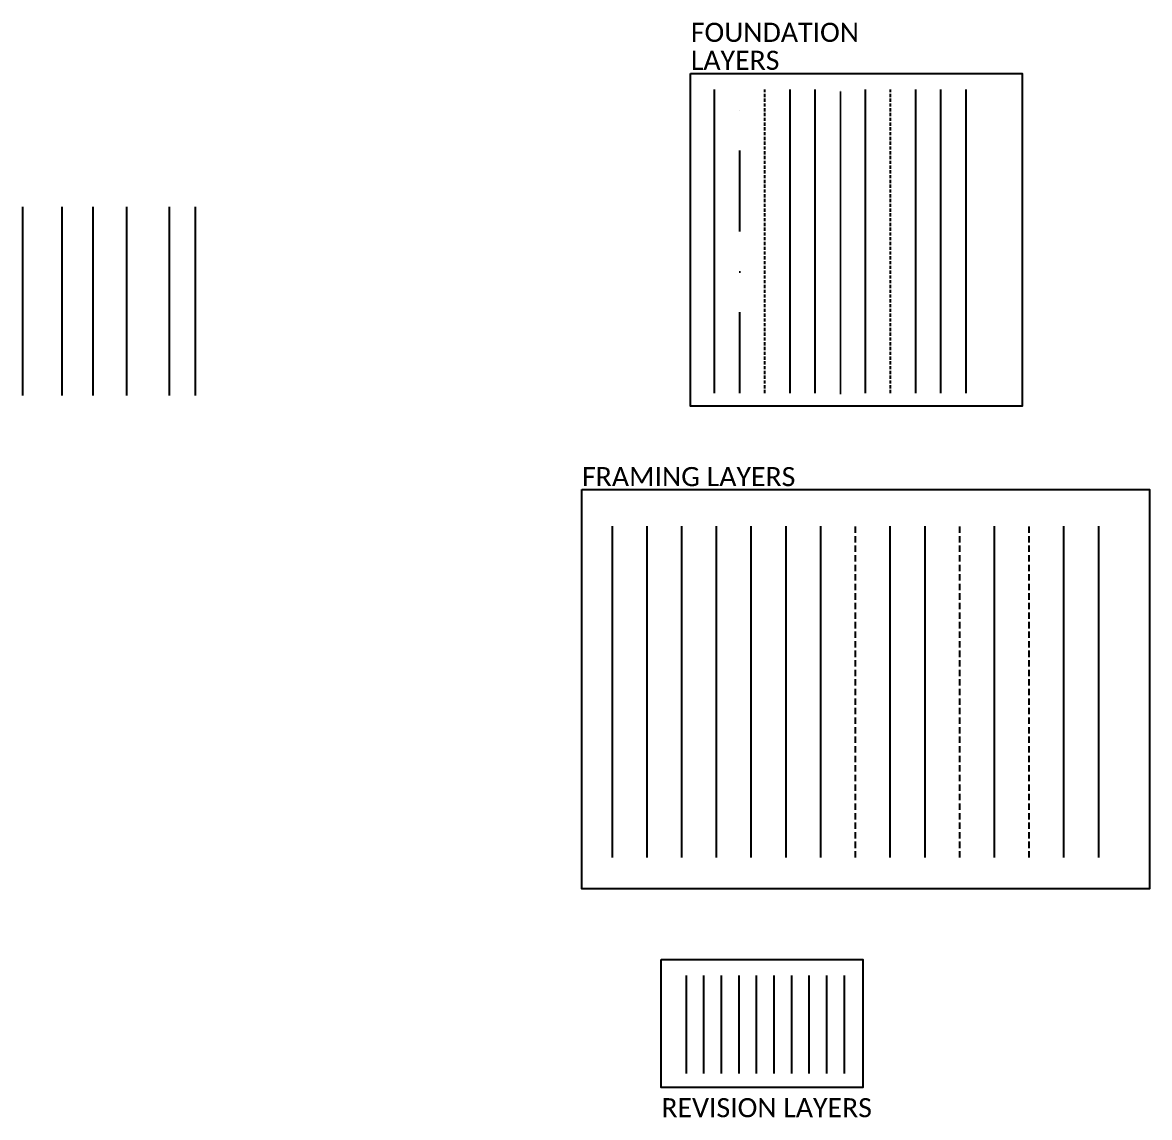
# Model space of a CAD drawing. Header units: inches. Extents: x -4772 to 8114, y -459 to 2752.
# Drawn here: x -4772 to -2647, y -459 to 1604 of the extents above; entities that cross this region are included whole.
import ezdxf

# ---------------------------------------------------------------- set-up
doc = ezdxf.new("R2010")
doc.units = ezdxf.units.IN
doc.header["$LTSCALE"] = 24
doc.header["$MEASUREMENT"] = 0
for name, pattern in [('DASHDOT2', [12.7, 6.35, -3.175, 0, -3.175]), ('DASHED', [0.75, 0.5, -0.25]), ('DASHED2', [0.375, 0.25, -0.125]), ('DOT2', [0.125, 0, -0.125])]:
    doc.linetypes.add(name, pattern=pattern)
for name, color, linetype in [('CORE_BKGD', 8, 'Continuous'), ('CORE_BORDER', 3, 'Continuous'), ('CORE_DESCRIPTION_TITLE', 3, 'Continuous'), ('CORE_LEGEND', 2, 'Continuous'), ('CORE_SWLAYOUT', 2, 'Continuous'), ('FNDN_BEAM', 5, 'Continuous'), ('FNDN_CABL', 4, 'DOT2'), ('FNDN_CABL_DIMS', 2, 'Continuous'), ('FNDN_CAISSON', 5, 'DASHED2'), ('FNDN_DIMS', 1, 'Continuous'), ('FNDN_FRM_MBRS', 2, 'Continuous'), ('FNDN_FTNG', 4, 'DASHED2'), ('FNDN_HDR', 3, 'Continuous'), ('FNDN_POST', 4, 'Continuous'), ('FNDN_RBRS', 6, 'DASHDOT2'), ('FNDN_REV_1', 2, 'Continuous'), ('FNDN_REV_2', 2, 'Continuous'), ('FNDN_REV_3', 2, 'Continuous'), ('FNDN_REV_4', 2, 'Continuous'), ('FNDN_REV_5', 2, 'Continuous'), ('FNDN_TEXT', 2, 'Continuous'), ('FRAME_BEAM', 5, 'Continuous'), ('FRAME_BEAR', 8, 'Continuous'), ('FRAME_BLKG', 3, 'DASHED'), ('FRAME_CALIF', 8, 'Continuous'), ('FRAME_CRIPPLE-POST', 1, 'DASHED'), ('FRAME_DIMS', 1, 'Continuous'), ('FRAME_DROP', 5, 'DASHED'), ('FRAME_GIRDER', 1, 'Continuous'), ('FRAME_HDR', 70, 'Continuous'), ('FRAME_POST', 4, 'Continuous'), ('FRAME_REV_1', 2, 'Continuous'), ('FRAME_REV_2', 2, 'Continuous'), ('FRAME_REV_3', 2, 'Continuous'), ('FRAME_REV_4', 2, 'Continuous'), ('FRAME_REV_5', 2, 'Continuous'), ('FRAME_STEELBEAM', 6, 'Continuous'), ('FRAME_SWALL', 3, 'SWALL'), ('FRAME_SWTXT', 2, 'Continuous'), ('FRAME_TEXT', 2, 'Continuous')]:
    doc.layers.add(name, color=color, linetype=linetype)
doc.layers.add('CORE_VIEWPORT', color=253, linetype='Continuous', plot=False)
doc.layers.add('FRAME_JOIST', color=253, linetype='Continuous', plot=False)
doc.styles.add('ARC-TEXT', font='CALIBRI.TTF', dxfattribs={"height": 4.5})
doc.linetypes.add('SWALL', pattern='A,0.25,0.25,["//",ARC-TEXT,S=0.015,R=0,X=0.01,Y=0.01],0.25', length=0.75)

msp = doc.modelspace()

# ---------------------------------------------------------------- linework, layer by layer
at = {"color": 3}
for points in [[(-3511.9416, 1508.27072), (-2886.49137, 1508.27072), (-2886.49137, 880.83516), (-3511.9416, 880.83516)], [(-3717.11468, 723.70205), (-2646.76135, 723.70205), (-2646.76135, -28.36826), (-3717.11468, -28.36826)], [(-3567.45295, -161.68705), (-3187.38263, -161.68705), (-3187.38263, -402.95072), (-3567.45295, -402.95072)]]:
    msp.add_lwpolyline(points, close=True, dxfattribs=at)
at = {"layer": 'CORE_BKGD'}
msp.add_line((-4771.63137, 1256.6256), (-4771.63137, 901.02636), dxfattribs=at)
at = {"layer": 'CORE_BORDER'}
msp.add_line((-4697.4083, 1256.6256), (-4697.4083, 901.02636), dxfattribs=at)
at = {"layer": 'CORE_DESCRIPTION_TITLE'}
msp.add_line((-4638.97738, 1256.6256), (-4638.97738, 901.02636), dxfattribs=at)
at = {"layer": 'CORE_LEGEND'}
msp.add_line((-4575.80881, 1256.6256), (-4575.80881, 901.02636), dxfattribs=at)
at = {"layer": 'CORE_SWLAYOUT'}
msp.add_line((-4495.26889, 1256.6256), (-4495.26889, 901.02636), dxfattribs=at)
at = {"layer": 'CORE_VIEWPORT'}
msp.add_line((-4446.31325, 1256.6256), (-4446.31325, 901.02636), dxfattribs=at)
at = {"layer": 'FNDN_BEAM'}
msp.add_line((-3182.19144, 905.58999), (-3182.19144, 1477.69156), dxfattribs=at)
at = {"layer": 'FNDN_CABL'}
msp.add_line((-3229.62112, 905.58999), (-3229.62112, 1477.69156), dxfattribs=at)
at = {"layer": 'FNDN_CABL_DIMS'}
msp.add_line((-3277.05081, 905.58999), (-3277.05081, 1477.69156), dxfattribs=at)
at = {"layer": 'FNDN_CAISSON'}
msp.add_line((-3134.76175, 905.58999), (-3134.76175, 1477.69156), dxfattribs=at)
at = {"layer": 'FNDN_DIMS'}
msp.add_line((-3324.4805, 905.58999), (-3324.4805, 1477.69156), dxfattribs=at)
at = {"layer": 'FNDN_FRM_MBRS'}
msp.add_line((-3087.33206, 905.58999), (-3087.33206, 1477.69156), dxfattribs=at)
at = {"layer": 'FNDN_FTNG'}
msp.add_line((-3371.91019, 905.58999), (-3371.91019, 1477.69156), dxfattribs=at)
at = {"layer": 'FNDN_HDR'}
msp.add_line((-3039.90237, 905.58999), (-3039.90237, 1477.69156), dxfattribs=at)
at = {"layer": 'FNDN_POST'}
msp.add_line((-2992.47269, 905.58999), (-2992.47269, 1477.69156), dxfattribs=at)
at = {"layer": 'FNDN_RBRS'}
msp.add_line((-3419.33987, 905.58999), (-3419.33987, 1477.69156), dxfattribs=at)
at = {"layer": 'FNDN_REV_1'}
msp.add_line((-3354.40327, -376.87675), (-3354.40327, -191.93201), dxfattribs=at)
at = {"layer": 'FNDN_REV_2'}
msp.add_line((-3321.30007, -376.87675), (-3321.30007, -191.93201), dxfattribs=at)
at = {"layer": 'FNDN_REV_3'}
msp.add_line((-3288.19687, -376.87675), (-3288.19687, -191.93201), dxfattribs=at)
at = {"layer": 'FNDN_REV_4'}
msp.add_line((-3255.09368, -376.87675), (-3255.09368, -191.93201), dxfattribs=at)
at = {"layer": 'FNDN_REV_5'}
msp.add_line((-3221.99048, -376.87675), (-3221.99048, -191.93201), dxfattribs=at)
at = {"layer": 'FNDN_TEXT'}
msp.add_line((-3466.76956, 905.58999), (-3466.76956, 1477.69156), dxfattribs=at)
at = {"layer": 'FRAME_BEAM'}
msp.add_line((-3069.95843, 30.33486), (-3069.95843, 654.63955), dxfattribs=at)
at = {"layer": 'FRAME_BEAR'}
msp.add_line((-3135.46624, 30.33486), (-3135.46624, 654.63955), dxfattribs=at)
at = {"layer": 'FRAME_BLKG'}
msp.add_line((-3200.97405, 30.33486), (-3200.97405, 654.63955), dxfattribs=at)
at = {"layer": 'FRAME_CALIF'}
msp.add_line((-3266.48187, 30.33486), (-3266.48187, 654.63955), dxfattribs=at)
at = {"layer": 'FRAME_CRIPPLE-POST', "linetype": 'DASHED'}
msp.add_line((-2873.43499, 30.33486), (-2873.43499, 654.63955), dxfattribs=at)
at = {"layer": 'FRAME_DIMS'}
msp.add_line((-3331.98968, 30.33486), (-3331.98968, 654.63955), dxfattribs=at)
at = {"layer": 'FRAME_DROP'}
msp.add_line((-3004.45062, 30.33486), (-3004.45062, 654.63955), dxfattribs=at)
at = {"layer": 'FRAME_GIRDER'}
msp.add_line((-2938.9428, 30.33486), (-2938.9428, 654.63955), dxfattribs=at)
at = {"layer": 'FRAME_HDR'}
msp.add_line((-3397.49749, 30.33486), (-3397.49749, 654.63955), dxfattribs=at)
at = {"layer": 'FRAME_JOIST'}
msp.add_line((-2807.92718, 30.33486), (-2807.92718, 654.63955), dxfattribs=at)
at = {"layer": 'FRAME_POST'}
msp.add_line((-3463.0053, 30.33486), (-3463.0053, 654.63955), dxfattribs=at)
at = {"layer": 'FRAME_REV_1'}
msp.add_line((-3519.91925, -376.87675), (-3519.91925, -191.93201), dxfattribs=at)
at = {"layer": 'FRAME_REV_2'}
msp.add_line((-3486.81606, -376.87675), (-3486.81606, -191.93201), dxfattribs=at)
at = {"layer": 'FRAME_REV_3'}
msp.add_line((-3453.71286, -376.87675), (-3453.71286, -191.93201), dxfattribs=at)
at = {"layer": 'FRAME_REV_4'}
msp.add_line((-3420.60966, -376.87675), (-3420.60966, -191.93201), dxfattribs=at)
at = {"layer": 'FRAME_REV_5'}
msp.add_line((-3387.50647, -376.87675), (-3387.50647, -191.93201), dxfattribs=at)
at = {"layer": 'FRAME_STEELBEAM'}
msp.add_line((-2742.41937, 30.33486), (-2742.41937, 654.63955), dxfattribs=at)
at = {"layer": 'FRAME_SWALL'}
msp.add_line((-3528.51312, 30.33486), (-3528.51312, 654.63955), dxfattribs=at)
at = {"layer": 'FRAME_SWTXT'}
msp.add_line((-3594.02093, 30.33486), (-3594.02093, 654.63955), dxfattribs=at)
at = {"layer": 'FRAME_TEXT'}
msp.add_line((-3659.52874, 30.33486), (-3659.52874, 654.63955), dxfattribs=at)

# ---------------------------------------------------------------- texts
at = {"layer": 'CORE_DESCRIPTION_TITLE', "style": 'ARC-TEXT', "width": 1.00018}
for s, p in [('FOUNDATION', (-3511.5262, 1567.60966)), ('LAYERS', (-3511.5262, 1514.89827)), ('FRAMING LAYERS', (-3716.69928, 730.3296)), ('REVISION LAYERS', (-3567.03755, -459.03114))]:
    msp.add_text(s, height=36, dxfattribs=at).set_placement(p)

doc.saveas('drawing.dxf')
